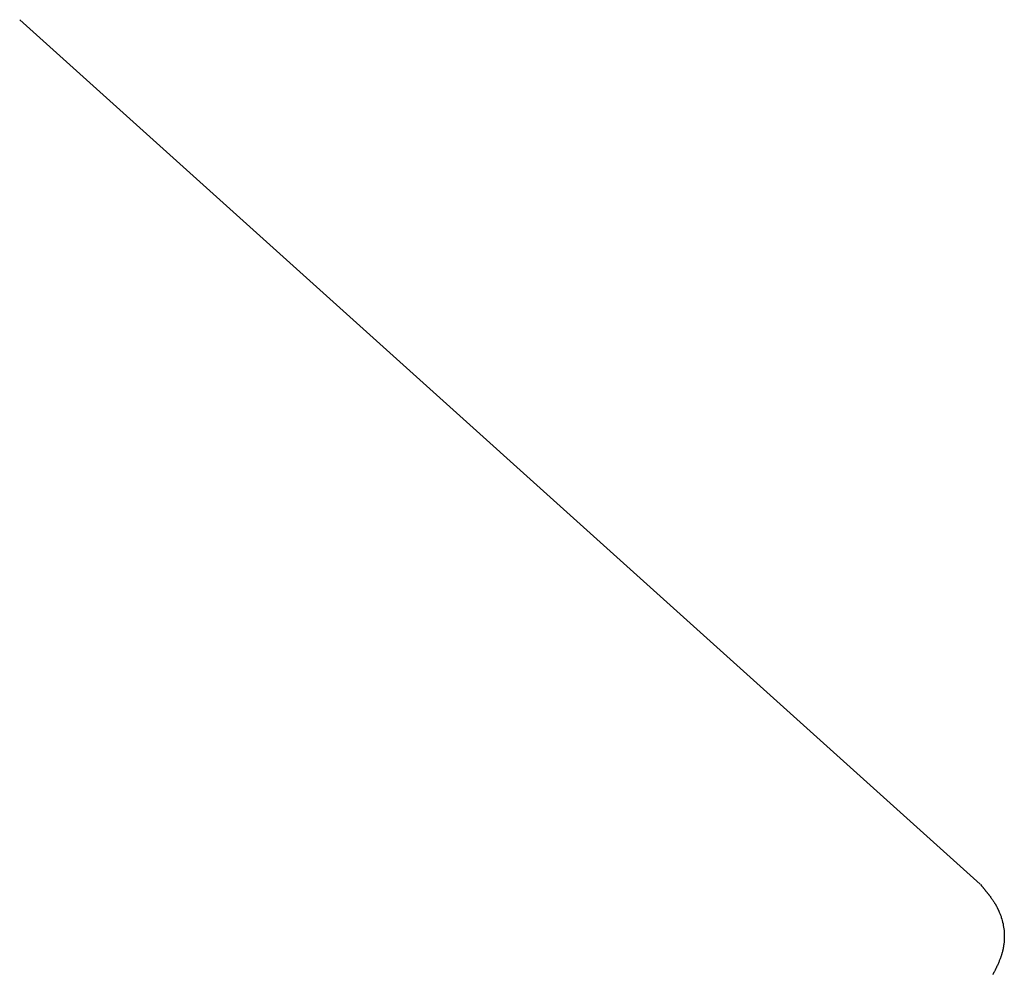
# Model space of a CAD drawing. Header units: millimetres. Extents: x -122 to 110, y 0 to 190.
# Drawn here: x 41 to 109.8, y 116.7 to 183.4 of the extents above; entities that cross this region are included whole.
import ezdxf

# ---------------------------------------------------------------- set-up
doc = ezdxf.new("R2010")
doc.units = ezdxf.units.MM
doc.layers.add('FLAT_PATTERN', color=7, linetype='CONTINUOUS')

msp = doc.modelspace()

# ---------------------------------------------------------------- linework, layer by layer
at = {"layer": 'FLAT_PATTERN', "color": 7, "linetype": 'CONTINUOUS'}
msp.add_line((40.984, 183.427), (108.122, 122.976), dxfattribs=at)
at = {"layer": 'FLAT_PATTERN', "color": 7, "linetype": 'CONTINUOUS', "extrusion": (2.05147e-09, 1.69313e-09, -1)}
msp.add_arc((-24.546, 53.765, 0), 108.514, 140.37157, 140.44323, dxfattribs=at)
at = {"layer": 'FLAT_PATTERN', "color": 7, "linetype": 'CONTINUOUS', "extrusion": (7.50675e-10, 6.1867e-10, -1)}
msp.add_arc((-61.679, 84.437, 0), 60.351, 140.44323, 140.57209, dxfattribs=at)
at = {"layer": 'FLAT_PATTERN', "color": 7, "linetype": 'CONTINUOUS', "extrusion": (9.47705e-11, 7.93681e-11, -1)}
msp.add_arc((-72.303, 93.173, 0), 46.596, 140.57209, 140.63769, dxfattribs=at)
at = {"layer": 'FLAT_PATTERN', "color": 7, "linetype": 'CONTINUOUS', "extrusion": (-1.52937e-09, -1.25293e-09, -1)}
msp.add_arc((-83.367, 102.249, 0), 32.287, 140.63769, 140.73236, dxfattribs=at)
at = {"layer": 'FLAT_PATTERN', "color": 7, "linetype": 'CONTINUOUS', "extrusion": (-9.45108e-10, -7.75265e-10, -1)}
msp.add_arc((-86.969, 105.194, 0), 27.634, 140.73236, 140.78014, dxfattribs=at)
at = {"layer": 'FLAT_PATTERN', "color": 7, "linetype": 'CONTINUOUS', "extrusion": (3.3999e-09, 2.77095e-09, -1)}
msp.add_arc((-91.037, 108.514, 0), 22.383, 140.78014, 140.83913, dxfattribs=at)
at = {"layer": 'FLAT_PATTERN', "color": 7, "linetype": 'CONTINUOUS', "extrusion": (3.12239e-09, 2.54493e-09, -1)}
msp.add_arc((-92.46, 109.673, 0), 20.547, 140.83913, 140.86874, dxfattribs=at)
at = {"layer": 'FLAT_PATTERN', "color": 7, "linetype": 'CONTINUOUS', "extrusion": (-2.67317e-09, -2.17025e-09, -1)}
msp.add_arc((-94.179, 111.071, 0), 18.332, 140.86874, 140.90191, dxfattribs=at)
at = {"layer": 'FLAT_PATTERN', "color": 7, "linetype": 'CONTINUOUS', "extrusion": (-1.06221e-08, -8.62972e-09, -1)}
msp.add_arc((-94.802, 111.577, 0), 17.529, 140.90191, 140.91852, dxfattribs=at)
at = {"layer": 'FLAT_PATTERN', "color": 7, "linetype": 'CONTINUOUS', "extrusion": (-3.69465e-08, -3.00089e-08, -1)}
msp.add_arc((-95.588, 112.216, 0), 16.516, 140.91852, 140.93615, dxfattribs=at)
at = {"layer": 'FLAT_PATTERN', "color": 7, "linetype": 'CONTINUOUS', "extrusion": (9.36092e-08, 7.59542e-08, -1)}
msp.add_arc((-95.969, 112.525, 0), 16.025, 140.93615, 140.95377, dxfattribs=at)
at = {"layer": 'FLAT_PATTERN', "color": 7, "linetype": 'CONTINUOUS', "extrusion": (-4.76149e-08, -3.85956e-08, -1)}
msp.add_arc((-96.71, 113.126, 0), 15.071, 140.95377, 140.97251, dxfattribs=at)
at = {"layer": 'FLAT_PATTERN', "color": 7, "linetype": 'CONTINUOUS', "extrusion": (8.15658e-11, 6.61155e-11, -1)}
msp.add_arc((-93.343, 110.397, 0), 19.406, 140.97251, 141.33388, dxfattribs=at)
at = {"layer": 'FLAT_PATTERN', "color": 7, "linetype": 'CONTINUOUS', "extrusion": (-3.39784e-11, -2.63408e-11, -1)}
msp.add_arc((-96.242, 112.717, 0), 15.692, 141.33388, 141.78075, dxfattribs=at)
at = {"layer": 'FLAT_PATTERN', "color": 7, "linetype": 'CONTINUOUS', "extrusion": (-8.87917e-11, -6.95044e-11, -1)}
msp.add_arc((-97.261, 113.519, 0), 14.396, 141.78075, 142.00499, dxfattribs=at)
at = {"layer": 'FLAT_PATTERN', "color": 7, "linetype": 'CONTINUOUS', "extrusion": (-1.92475e-10, -1.50496e-10, -1)}
msp.add_arc((-98.492, 114.48, 0), 12.834, 142.00499, 142.25653, dxfattribs=at)
at = {"layer": 'FLAT_PATTERN', "color": 7, "linetype": 'CONTINUOUS', "extrusion": (4.53057e-11, 3.357e-11, -1)}
msp.add_arc((-98.939, 114.827, 0), 12.268, 142.25653, 142.38244, dxfattribs=at)
at = {"layer": 'FLAT_PATTERN', "color": 7, "linetype": 'CONTINUOUS', "extrusion": (1.12283e-09, 8.63904e-10, -1)}
msp.add_arc((-99.504, 115.262, 0), 11.555, 142.38244, 142.51613, dxfattribs=at)
at = {"layer": 'FLAT_PATTERN', "color": 7, "linetype": 'CONTINUOUS', "extrusion": (-7.41423e-10, -5.65756e-10, -1)}
msp.add_arc((-99.713, 115.422, 0), 11.292, 142.51613, 142.58299, dxfattribs=at)
at = {"layer": 'FLAT_PATTERN', "color": 7, "linetype": 'CONTINUOUS', "extrusion": (-9.37018e-09, -7.167e-09, -1)}
msp.add_arc((-99.983, 115.629, 0), 10.951, 142.58299, 142.65194, dxfattribs=at)
at = {"layer": 'FLAT_PATTERN', "color": 7, "linetype": 'CONTINUOUS', "extrusion": (7.27692e-09, 5.53677e-09, -1)}
msp.add_arc((-100.117, 115.731, 0), 10.784, 142.65194, 142.72088, dxfattribs=at)
at = {"layer": 'FLAT_PATTERN', "color": 7, "linetype": 'CONTINUOUS', "extrusion": (1.7089e-09, 1.29829e-09, -1)}
msp.add_arc((-100.379, 115.931, 0), 10.454, 142.72088, 142.792, dxfattribs=at)
at = {"layer": 'FLAT_PATTERN', "color": 7, "linetype": 'CONTINUOUS', "extrusion": (-5.5226e-12, -3.40773e-12, -1)}
msp.add_arc((-101.102, 116.48, 0), 9.546, 142.792, 144.25035, dxfattribs=at)
at = {"layer": 'FLAT_PATTERN', "color": 7, "linetype": 'CONTINUOUS', "extrusion": (-7.80267e-12, -5.04913e-12, -1)}
msp.add_arc((-102.657, 117.599, 0), 7.63, 144.25035, 146.07492, dxfattribs=at)
at = {"layer": 'FLAT_PATTERN', "color": 7, "linetype": 'CONTINUOUS', "extrusion": (-1.62335e-11, -1.07198e-11, -1)}
msp.add_arc((-103.203, 117.966, 0), 6.972, 146.07492, 146.99061, dxfattribs=at)
at = {"layer": 'FLAT_PATTERN', "color": 7, "linetype": 'CONTINUOUS', "extrusion": (-4.91193e-11, -3.20837e-11, -1)}
msp.add_arc((-103.858, 118.392, 0), 6.191, 146.99061, 148.02178, dxfattribs=at)
at = {"layer": 'FLAT_PATTERN', "color": 7, "linetype": 'CONTINUOUS', "extrusion": (-3.02374e-11, -2.0295e-11, -1)}
msp.add_arc((-104.095, 118.54, 0), 5.911, 148.02178, 148.53793, dxfattribs=at)
at = {"layer": 'FLAT_PATTERN', "color": 7, "linetype": 'CONTINUOUS', "extrusion": (8.18475e-11, 4.82887e-11, -1)}
msp.add_arc((-104.394, 118.723, 0), 5.561, 148.53793, 149.08661, dxfattribs=at)
at = {"layer": 'FLAT_PATTERN', "color": 7, "linetype": 'CONTINUOUS', "extrusion": (2.62073e-10, 1.56208e-10, -1)}
msp.add_arc((-104.505, 118.789, 0), 5.432, 149.08661, 149.36103, dxfattribs=at)
at = {"layer": 'FLAT_PATTERN', "color": 7, "linetype": 'CONTINUOUS', "extrusion": (8.75537e-10, 5.19574e-10, -1)}
msp.add_arc((-104.647, 118.873, 0), 5.266, 149.36103, 149.64409, dxfattribs=at)
at = {"layer": 'FLAT_PATTERN', "color": 7, "linetype": 'CONTINUOUS', "extrusion": (-2.93169e-11, -1.03654e-11, -1)}
msp.add_arc((-104.7, 118.904, 0), 5.205, 149.64409, 149.78563, dxfattribs=at)
at = {"layer": 'FLAT_PATTERN', "color": 7, "linetype": 'CONTINUOUS', "extrusion": (-4.29174e-09, -2.49259e-09, -1)}
msp.add_arc((-104.77, 118.945, 0), 5.124, 149.78563, 149.9294, dxfattribs=at)
at = {"layer": 'FLAT_PATTERN', "color": 7, "linetype": 'CONTINUOUS', "extrusion": (4.74341e-09, 2.73871e-09, -1)}
msp.add_arc((-104.804, 118.965, 0), 5.084, 149.9294, 150.07317, dxfattribs=at)
at = {"layer": 'FLAT_PATTERN', "color": 7, "linetype": 'CONTINUOUS', "extrusion": (-3.28514e-09, -1.88291e-09, -1)}
msp.add_arc((-104.873, 119.004, 0), 5.005, 150.07317, 150.2192, dxfattribs=at)
at = {"layer": 'FLAT_PATTERN', "color": 7, "linetype": 'CONTINUOUS', "extrusion": (1.04033e-10, 5.6579e-11, -1)}
msp.add_arc((-104.808, 118.968, 0), 5.08, 150.2192, 151.52977, dxfattribs=at)
at = {"layer": 'FLAT_PATTERN', "color": 7, "linetype": 'CONTINUOUS', "extrusion": (-1.71326e-11, -9.12721e-12, -1)}
msp.add_arc((-105.104, 119.128, 0), 4.743, 151.52977, 152.93333, dxfattribs=at)
at = {"layer": 'FLAT_PATTERN', "color": 7, "linetype": 'CONTINUOUS', "extrusion": (7.03628e-12, 3.2229e-12, -1)}
msp.add_arc((-105.211, 119.183, 0), 4.623, 152.93333, 153.63522, dxfattribs=at)
at = {"layer": 'FLAT_PATTERN', "color": 7, "linetype": 'CONTINUOUS', "extrusion": (2.31659e-10, 1.14555e-10, -1)}
msp.add_arc((-105.347, 119.25, 0), 4.471, 153.63522, 154.36094, dxfattribs=at)
at = {"layer": 'FLAT_PATTERN', "color": 7, "linetype": 'CONTINUOUS', "extrusion": (-1.88105e-10, -8.69147e-11, -1)}
msp.add_arc((-105.413, 119.282, 0), 4.398, 154.36094, 155.08666, dxfattribs=at)
at = {"layer": 'FLAT_PATTERN', "color": 7, "linetype": 'CONTINUOUS', "extrusion": (-6.99124e-11, -3.20181e-11, -1)}
msp.add_arc((-105.541, 119.341, 0), 4.257, 155.08666, 155.83645, dxfattribs=at)
at = {"layer": 'FLAT_PATTERN', "color": 7, "linetype": 'CONTINUOUS', "extrusion": (1.61833e-11, 6.60908e-12, -1)}
msp.add_arc((-105.718, 119.421, 0), 4.063, 155.83645, 159.08349, dxfattribs=at)
at = {"layer": 'FLAT_PATTERN', "color": 7, "linetype": 'CONTINUOUS', "extrusion": (-6.77726e-12, -2.16629e-12, -1)}
msp.add_arc((-105.651, 119.395, 0), 4.135, 159.08349, 162.27396, dxfattribs=at)
at = {"layer": 'FLAT_PATTERN', "color": 7, "linetype": 'CONTINUOUS', "extrusion": (-1.85288e-12, -5.92257e-13, -1)}
msp.add_arc((-105.521, 119.353), 4.271, 162.27396, 168.52957, dxfattribs=at)
at = {"layer": 'FLAT_PATTERN', "color": 7, "linetype": 'CONTINUOUS', "extrusion": (3.73218e-12, 5.41034e-13, -1)}
msp.add_arc((-105.316, 119.312), 4.481, 168.52957, 174.4932, dxfattribs=at)
at = {"layer": 'FLAT_PATTERN', "color": 7, "linetype": 'CONTINUOUS', "extrusion": (-3.75001e-12, -1.80315e-13, -1)}
msp.add_arc((-105.336, 119.314), 4.461, 174.4932, 180.48361, dxfattribs=at)
at = {"layer": 'FLAT_PATTERN', "color": 7, "linetype": 'CONTINUOUS', "extrusion": (1.94048e-12, -2.28348e-13, -1)}
msp.add_arc((-105.506, 119.312), 4.29, 180.48361, 186.71146, dxfattribs=at)
at = {"layer": 'FLAT_PATTERN', "color": 7, "linetype": 'CONTINUOUS', "extrusion": (1.99391e-10, -4.55178e-11, -1)}
msp.add_arc((-105.687, 119.292, 0), 4.108, 192.34584, 193.14891, dxfattribs=at)
at = {"layer": 'FLAT_PATTERN', "color": 7, "linetype": 'CONTINUOUS', "extrusion": (-1.27832e-10, 2.61026e-11, -1)}
msp.add_arc((-105.697, 119.29, 0), 4.099, 191.54085, 192.34584, dxfattribs=at)
at = {"layer": 'FLAT_PATTERN', "color": 7, "linetype": 'CONTINUOUS', "extrusion": (4.59317e-11, -9.37901e-12, -1)}
msp.add_arc((-105.7, 119.289, 0), 4.095, 190.73586, 191.54085, dxfattribs=at)
at = {"layer": 'FLAT_PATTERN', "color": 7, "linetype": 'CONTINUOUS', "extrusion": (-4.61401e-11, 8.07782e-12, -1)}
msp.add_arc((-105.703, 119.289, 0), 4.092, 189.93023, 190.73586, dxfattribs=at)
at = {"layer": 'FLAT_PATTERN', "color": 7, "linetype": 'CONTINUOUS', "extrusion": (-4.61065e-11, 8.07193e-12, -1)}
msp.add_arc((-105.703, 119.289, 0), 4.092, 188.31832, 189.93023, dxfattribs=at)
at = {"layer": 'FLAT_PATTERN', "color": 7, "linetype": 'CONTINUOUS', "extrusion": (4.66328e-11, -5.48756e-12, -1)}
msp.add_arc((-105.69, 119.29, 0), 4.105, 186.71146, 188.31832, dxfattribs=at)
at = {"layer": 'FLAT_PATTERN', "color": 7, "linetype": 'CONTINUOUS', "extrusion": (2.88338e-12, -1.21945e-12, -1)}
msp.add_arc((-103.147, 120.162), 6.796, 201.10313, 202.92467, dxfattribs=at)
at = {"layer": 'FLAT_PATTERN', "color": 7, "linetype": 'CONTINUOUS', "extrusion": (1.58131e-11, -6.20944e-12, -1)}
msp.add_arc((-104.54, 119.625, 0), 5.303, 198.76892, 201.10313, dxfattribs=at)
at = {"layer": 'FLAT_PATTERN', "color": 7, "linetype": 'CONTINUOUS', "extrusion": (-5.69303e-09, 1.93378e-09, -1)}
msp.add_arc((-104.617, 119.598, 0), 5.221, 198.60647, 198.76892, dxfattribs=at)
at = {"layer": 'FLAT_PATTERN', "color": 7, "linetype": 'CONTINUOUS', "extrusion": (3.475e-09, -1.15275e-09, -1)}
msp.add_arc((-104.665, 119.582, 0), 5.171, 198.44243, 198.60647, dxfattribs=at)
at = {"layer": 'FLAT_PATTERN', "color": 7, "linetype": 'CONTINUOUS', "extrusion": (3.54936e-09, -1.17755e-09, -1)}
msp.add_arc((-104.689, 119.574, 0), 5.146, 198.27839, 198.44243, dxfattribs=at)
at = {"layer": 'FLAT_PATTERN', "color": 7, "linetype": 'CONTINUOUS', "extrusion": (-1.09392e-10, 3.09371e-11, -1)}
msp.add_arc((-104.736, 119.559, 0), 5.096, 198.11275, 198.27839, dxfattribs=at)
at = {"layer": 'FLAT_PATTERN', "color": 7, "linetype": 'CONTINUOUS', "extrusion": (-8.27269e-10, 2.65752e-10, -1)}
msp.add_arc((-104.772, 119.547, 0), 5.059, 197.78147, 198.11275, dxfattribs=at)
at = {"layer": 'FLAT_PATTERN', "color": 7, "linetype": 'CONTINUOUS', "extrusion": (-2.22627e-11, 7.58018e-12, -1)}
msp.add_arc((-104.864, 119.518, 0), 4.962, 197.44371, 197.78147, dxfattribs=at)
at = {"layer": 'FLAT_PATTERN', "color": 7, "linetype": 'CONTINUOUS', "extrusion": (1.3912e-10, -4.31295e-11, -1)}
msp.add_arc((-104.932, 119.496, 0), 4.891, 196.76824, 197.44371, dxfattribs=at)
at = {"layer": 'FLAT_PATTERN', "color": 7, "linetype": 'CONTINUOUS', "extrusion": (-2.795e-11, 7.21101e-12, -1)}
msp.add_arc((-105.108, 119.443, 0), 4.706, 196.06626, 196.76824, dxfattribs=at)
at = {"layer": 'FLAT_PATTERN', "color": 7, "linetype": 'CONTINUOUS', "extrusion": (-5.8931e-11, 1.61335e-11, -1)}
msp.add_arc((-105.235, 119.407, 0), 4.575, 194.6626, 196.06626, dxfattribs=at)
at = {"layer": 'FLAT_PATTERN', "color": 7, "linetype": 'CONTINUOUS', "extrusion": (-1.2379e-11, 3.95325e-12, -1)}
msp.add_arc((-105.556, 119.322), 4.242, 193.14891, 194.6626, dxfattribs=at)
at = {"layer": 'FLAT_PATTERN', "color": 7, "linetype": 'CONTINUOUS', "extrusion": (3.111e-10, -1.54742e-10, -1)}
msp.add_arc((-99.372, 121.911, 0), 10.957, 206.20196, 206.77297, dxfattribs=at)
at = {"layer": 'FLAT_PATTERN', "color": 7, "linetype": 'CONTINUOUS', "extrusion": (-1.29942e-09, 6.378e-10, -1)}
msp.add_arc((-100.193, 121.507, 0), 10.043, 206.1106, 206.20196, dxfattribs=at)
at = {"layer": 'FLAT_PATTERN', "color": 7, "linetype": 'CONTINUOUS', "extrusion": (-2.50689e-09, 1.22961e-09, -1)}
msp.add_arc((-100.315, 121.447, 0), 9.907, 206.01798, 206.1106, dxfattribs=at)
at = {"layer": 'FLAT_PATTERN', "color": 7, "linetype": 'CONTINUOUS', "extrusion": (2.47066e-09, -1.20003e-09, -1)}
msp.add_arc((-100.376, 121.418, 0), 9.839, 205.92536, 206.01798, dxfattribs=at)
at = {"layer": 'FLAT_PATTERN', "color": 7, "linetype": 'CONTINUOUS', "extrusion": (4.95761e-10, -2.39996e-10, -1)}
msp.add_arc((-100.496, 121.359, 0), 9.705, 205.83147, 205.92536, dxfattribs=at)
at = {"layer": 'FLAT_PATTERN', "color": 7, "linetype": 'CONTINUOUS', "extrusion": (2.31192e-11, -1.11919e-11, -1)}
msp.add_arc((-100.585, 121.316, 0), 9.606, 205.64368, 205.83147, dxfattribs=at)
at = {"layer": 'FLAT_PATTERN', "color": 7, "linetype": 'CONTINUOUS', "extrusion": (1.16427e-10, -5.59849e-11, -1)}
msp.add_arc((-100.822, 121.202, 0), 9.344, 205.45064, 205.64368, dxfattribs=at)
at = {"layer": 'FLAT_PATTERN', "color": 7, "linetype": 'CONTINUOUS', "extrusion": (1.06149e-10, -5.10933e-11, -1)}
msp.add_arc((-100.994, 121.121, 0), 9.153, 205.06465, 205.45064, dxfattribs=at)
at = {"layer": 'FLAT_PATTERN', "color": 7, "linetype": 'CONTINUOUS', "extrusion": (-3.16351e-11, 1.33456e-11, -1)}
msp.add_arc((-101.447, 120.909, 0), 8.653, 204.65634, 205.06465, dxfattribs=at)
at = {"layer": 'FLAT_PATTERN', "color": 7, "linetype": 'CONTINUOUS', "extrusion": (-5.59678e-11, 2.4515e-11, -1)}
msp.add_arc((-101.767, 120.762, 0), 8.301, 203.84073, 204.65634, dxfattribs=at)
at = {"layer": 'FLAT_PATTERN', "color": 7, "linetype": 'CONTINUOUS', "extrusion": (-1.14519e-11, 4.84326e-12, -1)}
msp.add_arc((-102.6, 120.394), 7.39, 202.92467, 203.84073, dxfattribs=at)
at = {"layer": 'FLAT_PATTERN', "color": 7, "linetype": 'CONTINUOUS', "extrusion": (2.37913e-10, -1.26388e-10, -1)}
msp.add_arc((-91.146, 126.159, 0), 20.215, 207.97887, 208.00171, dxfattribs=at)
at = {"layer": 'FLAT_PATTERN', "color": 7, "linetype": 'CONTINUOUS', "extrusion": (1.18408e-08, -6.29027e-09, -1)}
msp.add_arc((-91.263, 126.097, 0), 20.083, 207.95602, 207.97887, dxfattribs=at)
at = {"layer": 'FLAT_PATTERN', "color": 7, "linetype": 'CONTINUOUS', "extrusion": (-3.53449e-09, 1.86979e-09, -1)}
msp.add_arc((-91.495, 125.974, 0), 19.821, 207.93288, 207.95602, dxfattribs=at)
at = {"layer": 'FLAT_PATTERN', "color": 7, "linetype": 'CONTINUOUS', "extrusion": (-5.89757e-09, 3.12271e-09, -1)}
msp.add_arc((-91.666, 125.883, 0), 19.627, 207.88659, 207.93288, dxfattribs=at)
at = {"layer": 'FLAT_PATTERN', "color": 7, "linetype": 'CONTINUOUS', "extrusion": (1.2272e-10, -6.30607e-11, -1)}
msp.add_arc((-92.121, 125.642, 0), 19.113, 207.83905, 207.88659, dxfattribs=at)
at = {"layer": 'FLAT_PATTERN', "color": 7, "linetype": 'CONTINUOUS', "extrusion": (1.34856e-09, -7.10439e-10, -1)}
msp.add_arc((-92.453, 125.467, 0), 18.737, 207.744, 207.83905, dxfattribs=at)
at = {"layer": 'FLAT_PATTERN', "color": 7, "linetype": 'CONTINUOUS', "extrusion": (1.72462e-10, -9.18229e-11, -1)}
msp.add_arc((-93.327, 125.007, 0), 17.749, 207.64366, 207.744, dxfattribs=at)
at = {"layer": 'FLAT_PATTERN', "color": 7, "linetype": 'CONTINUOUS', "extrusion": (-1.51571e-10, 7.78916e-11, -1)}
msp.add_arc((-93.947, 124.683, 0), 17.05, 207.44324, 207.64366, dxfattribs=at)
at = {"layer": 'FLAT_PATTERN', "color": 7, "linetype": 'CONTINUOUS', "extrusion": (-2.60562e-10, 1.34492e-10, -1)}
msp.add_arc((-95.563, 123.843, 0), 15.229, 207.21884, 207.44324, dxfattribs=at)
at = {"layer": 'FLAT_PATTERN', "color": 7, "linetype": 'CONTINUOUS', "extrusion": (-1.78455e-10, 9.22603e-11, -1)}
msp.add_arc((-96.627, 123.296, 0), 14.032, 206.77297, 207.21884, dxfattribs=at)

doc.saveas('drawing.dxf')
